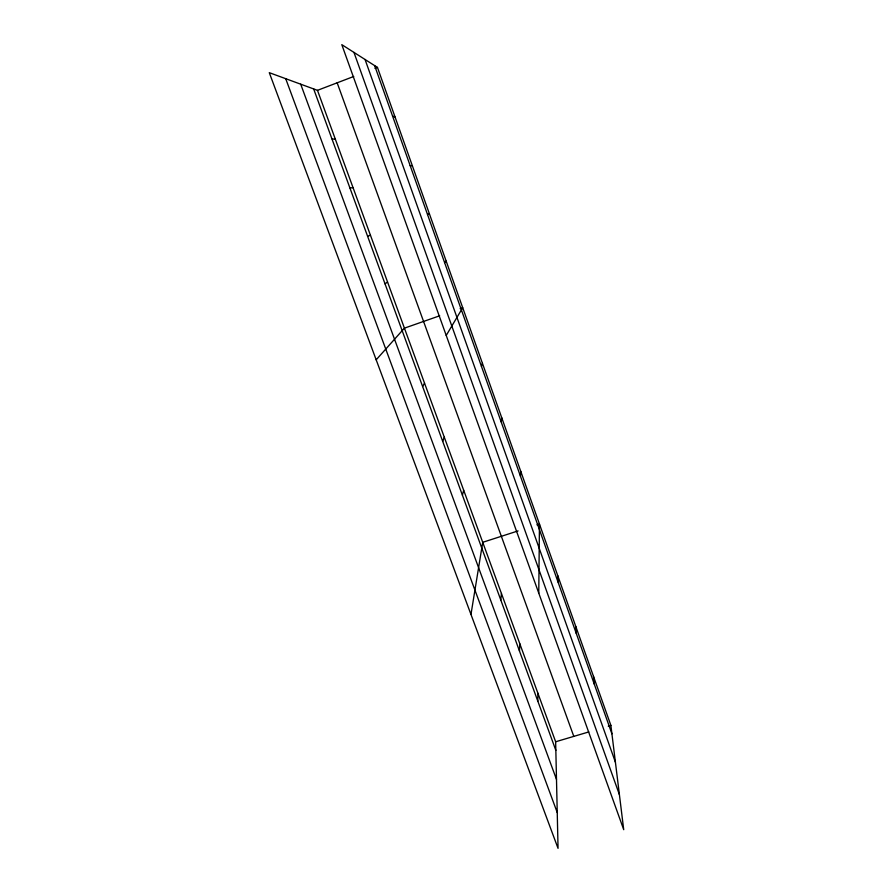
<?xml version="1.0" encoding="UTF-8"?>
<svg xmlns="http://www.w3.org/2000/svg" width="893" height="893" viewBox="0 0 893 893"><rect width="100%" height="100%" fill="white"/><g stroke="black" fill="none" stroke-linecap="round" stroke-linejoin="round"><path stroke-width="1.34" d="M537.82 701.139L537.887 693.191M538.769 593.142L539.45 524.024L536.939 524.838M519.469 651.03L519.826 643.775M520.429 476.17L520.786 471.415M500.794 600.029L501.442 593.488M470.968 614.462L482.722 542.308L518.074 530.911M501.118 421.786L501.777 417.846M462.418 495.224L463.679 490.212M481.439 366.376L482.421 363.295M442.705 441.388L444.279 437.168M422.623 386.546L424.532 383.153M446.221 335.444L462.708 307.728L460.141 308.632M376.176 359.812L404.417 328.155L439.669 315.798M444.591 262.598L446.187 261.147M385.017 283.829L387.562 282.043M317.473 90.338L555.647 741.77L558.047 848.35L269.284 72.668L317.473 90.338L353.751 76.474M374.982 68.359L377.46 67.41L610.879 725.384L623.716 829.686L341.796 44.65L377.46 67.41M367.592 236.254L370.45 235.227M427.524 214.521L429.41 213.84M555.647 741.77L588.822 731.925M608.267 726.154L610.879 725.384M349.9 187.932L353.059 187.686M410.177 165.674L412.365 165.797M331.928 138.828L335.411 139.397M392.552 116.045L395.052 116.994M285.715 78.696L557.243 812.541M300.695 84.188L556.495 779.41M313.655 88.943L555.848 750.377M337.174 82.815L573.797 736.379M365.058 59.496L615.411 762.187M353.963 52.419L619.396 794.614M374.647 65.613L611.917 733.8M593.488 676.358L594.258 684.094M575.784 626.473L576.298 633.505M557.779 575.706L558.013 582.002"/></g></svg>
